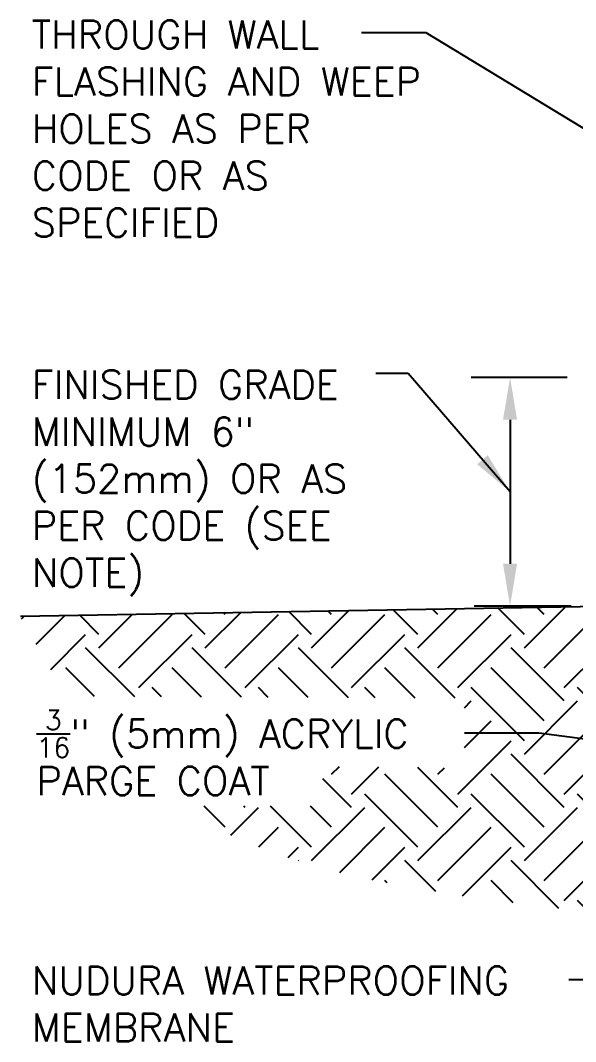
# Model space of a CAD drawing. Header units: inches. Extents: x 26.1 to 78.5, y -14.6 to 56.3.
# Drawn here: x 26.07 to 40.84, y 1.6 to 28.75 of the extents above; entities that cross this region are included whole.
import ezdxf

# ---------------------------------------------------------------- set-up
doc = ezdxf.new("R2010")
doc.units = ezdxf.units.IN
doc.header["$LTSCALE"] = 0.5
doc.header["$MEASUREMENT"] = 0
for name, color, linetype in [('HATCH', 12, 'Continuous'), ('LINE50', 5, 'Continuous'), ('TEXT', 4, 'Continuous')]:
    doc.layers.add(name, color=color, linetype=linetype)
doc.styles.add('DIM', font='romans.shx', dxfattribs={"width": 0.7})
doc.styles.add('ROMANS', font='romans.shx', dxfattribs={"height": 1.125})
doc.dimstyles.new('ext_12', dxfattribs={"dimscale": 12, "dimtxt": 0.09375, "dimasz": 0.09375, "dimexe": 0.09375, "dimexo": 0.0625, "dimgap": 0.0625, "dimtad": 1, "dimdec": 1, "dimzin": 3, "dimdsep": 46, "dimlunit": 4, "dimtxsty": 'DIM', "dimcen": 0.09, "dimdle": 0.09375, "dimclrt": 4, "dimadec": 0, "dimazin": 0, "dimtfac": 1, "dimtdec": 1, "dimtmove": 2, "dimatfit": 3, "dimfxl": 1, "dimfrac": 2, "dimtolj": 1, "dimtzin": 0, "dimarcsym": 0})

msp = doc.modelspace()

# ---------------------------------------------------------------- hatches: boundary and pattern name
at = {"layer": 'HATCH'}
h = msp.add_hatch(dxfattribs=at)
h.set_pattern_fill('EARTH', color=256, scale=8, angle=45, style=0)
h.set_pattern_definition([(45, (34.8746, -11.6206), (2e-16, 2.82843), [2, -2]), (45, (34.3443, -11.0903), (2e-16, 2.82843), [2, -2]), (45, (33.814, -10.56), (2e-16, 2.82843), [2, -2]), (135, (33.814, -10.2064), (-2.82843, 4e-16), [2, -2]), (135, (34.3443, -9.676), (-2.82843, 4e-16), [2, -2]), (135, (34.8746, -9.1458), (-2.82843, 4e-16), [2, -2])])
edge = h.paths.add_edge_path()
edge.add_line((45.863, 4.595), (45.863, 5.131))
edge.add_arc((44.88, 5.148), 0.984, 358.9719, 382.1268)
edge.add_line((45.791, 5.519), (44.511, 7.596))
edge.add_line((44.511, 7.596), (43.2, 9.753))
edge.add_line((43.2, 9.753), (42.257, 9.226))
edge.add_line((42.257, 9.226), (35.922, 5.801))
edge.add_line((35.922, 5.801), (36.684, 5.653))
edge.add_line((36.684, 5.653), (38.463, 5.381))
edge.add_line((38.463, 5.381), (40.58, 5.117))
edge.add_line((40.58, 5.117), (43.091, 4.852))
edge.add_line((43.091, 4.852), (45.863, 4.595))
edge = h.paths.add_edge_path()
edge.add_line((34.115, 7.86), (30.271, 7.86))
edge.add_line((30.271, 7.86), (30.934, 7.453))
edge.add_line((30.934, 7.453), (31.845, 7.003))
edge.add_line((31.845, 7.003), (32.825, 6.609))
edge.add_line((32.825, 6.609), (33.921, 6.258))
edge.add_line((33.921, 6.258), (35.189, 5.943))
edge.add_line((35.189, 5.943), (35.922, 5.801))
edge.add_line((35.922, 5.801), (42.257, 9.226))
edge.add_line((42.257, 9.226), (43.2, 9.753))
edge.add_line((43.2, 9.753), (42.06, 11.629))
edge.add_arc((46.551, 14.224), 5.187, 191.6439, 210.0236, ccw=False)
edge.add_line((41.47, 13.177), (26.07, 12.908))
edge.add_line((26.07, 12.908), (26.146, 12.757))
edge.add_line((26.146, 12.757), (26.917, 11.429))
edge.add_line((26.917, 11.429), (27.369, 10.773))
edge.add_line((27.369, 10.773), (37.878, 10.726))
edge.add_line((37.878, 10.726), (37.878, 8.875))
edge.add_line((37.878, 8.875), (34.115, 8.922))
edge.add_line((34.115, 8.922), (34.115, 7.86))

# ---------------------------------------------------------------- linework, layer by layer
at = {"layer": 'LINE50'}
msp.add_line((26.07, 12.908), (41.47, 13.177), dxfattribs=at)
at = {"layer": 'TEXT'}
for p, q in [((40.613, 19.254), (38.054, 19.254)), ((39.093, 18.129), (39.093, 14.302)), ((40.72, 13.177), (38.134, 13.177))]:
    msp.add_line(p, q, dxfattribs=at)
for points in [[(38.905, 18.129), (39.28, 18.129), (39.093, 19.254)], [(38.905, 14.302), (39.28, 14.302), (39.093, 13.177)]]:
    msp.add_solid(points, dxfattribs=at)

# ---------------------------------------------------------------- texts
at = {"layer": 'TEXT', "char_height": 0.75, "attachment_point": 4, "style": 'ROMANS'}
for s, insert, width in [('THROUGH WALL FLASHING AND WEEP HOLES AS PER CODE OR AS SPECIFIED', (26.372, 25.871), 11.43486), ('FINISHED GRADE MINIMUM 6" (152mm) OR AS PER CODE (SEE NOTE)', (26.372, 16.44), 10.75183), ('\\A1;{\\H0.7x;\\S3/16;}" (5mm) ACRYLIC PARGE COAT', (26.497, 9.284), 11.43486), ('NUDURA WATERPROOFING MEMBRANE ', (26.372, 2.6), 16.25496)]:
    msp.add_mtext(s, dxfattribs=dict(at, insert=insert, width=width))

# ---------------------------------------------------------------- leaders
at = {"layer": 'TEXT'}
for points in [[(45.877, 22.941), (36.862, 28.415), (35.142, 28.415)], [(39.093, 16.216), (36.381, 19.363), (35.521, 19.363)]]:
    msp.add_leader(points, dimstyle='ext_12', dxfattribs=at)
for points in [[(43.455, 9.334), (39.86, 9.8), (37.878, 9.8)], [(45.991, 3.91), (42.923, 3.244), (40.653, 3.244)]]:
    msp.add_leader(points, dimstyle='ext_12', override={"dimgap": 0.0625, "dimtad": 0}, dxfattribs=at)

doc.saveas('drawing.dxf')
